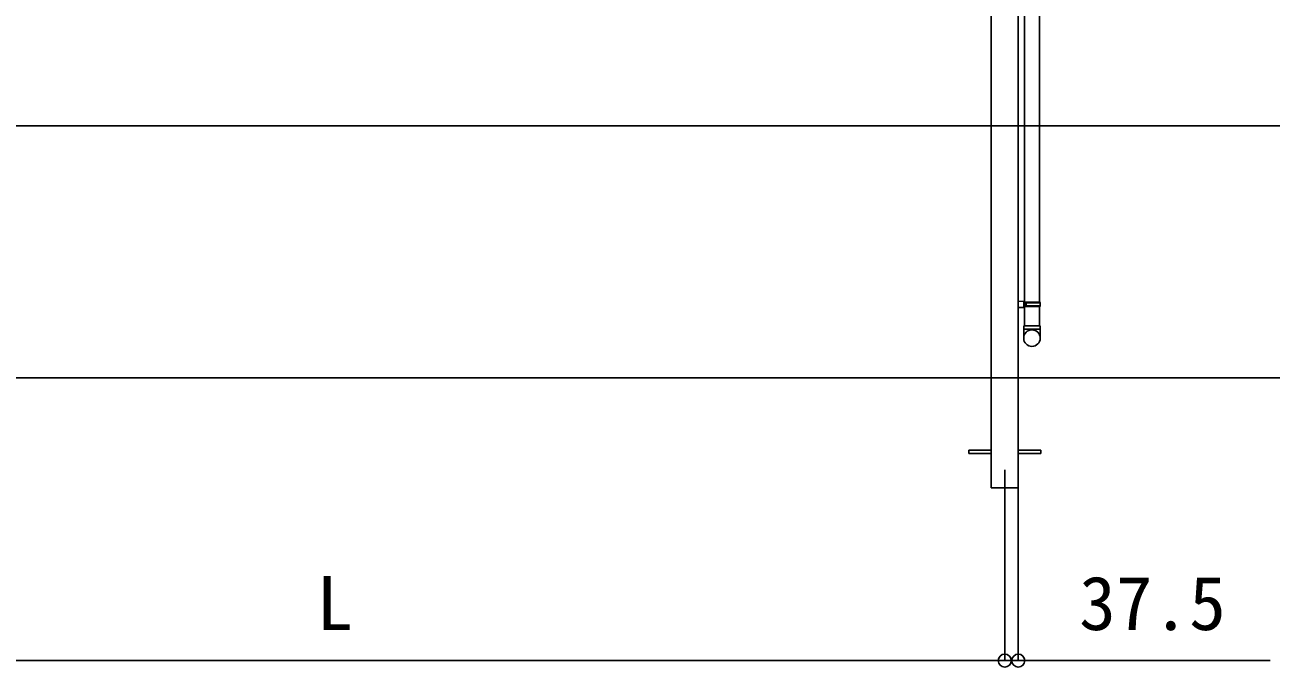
# Model space of a CAD drawing. Units: millimetres, scale not verified. Extents: x -10500 to 10500, y -15600 to 15524.
# Drawn here: x -3882 to -424, y -6364 to -4580 of the extents above; entities that cross this region are included whole.
import ezdxf
from ezdxf.enums import TextEntityAlignment as Align

# ---------------------------------------------------------------- set-up
doc = ezdxf.new("R2010")
doc.units = ezdxf.units.MM
doc.header["$LTSCALE"] = 80
for name, color, linetype in [('0-3_YKK_12', 2, 'Continuous'), ('0-4_YKK_A1', 4, 'Continuous'), ('0-5_YKK_D', 6, 'Continuous')]:
    doc.layers.add(name, color=color, linetype=linetype)
doc.styles.add('ＭＳ ゴシック', font='')
doc.styles.get('ＭＳ ゴシック').set_extended_font_data('MS Gothic')

msp = doc.modelspace()

# ---------------------------------------------------------------- linework, layer by layer
at = {"layer": '0-3_YKK_12'}
msp.add_line((-1163, -5815.5), (-1163, -5915.5), dxfattribs=at)
at = {"layer": '0-4_YKK_A1'}
for p, q in [((-1125.5, -2900.97), (-1125.5, -5560.5)), ((-1108.5, -3112.5), (-1108.5, -5415.5)), ((-1066.5, -4237.5), (-1066.5, -5350.5)), ((9587.81, -4860.5), (-10232.66, -4860.5)), ((-1108.5, -5348), (-1125.5, -5347.5)), ((-1125.5, -5365.5), (-1125.5, -5347.5)), ((-1065.5, -5350.5), (-1110.5, -5350.5)), ((-1108.5, -5348), (-1108.5, -5350)), ((-1108.5, -5350.5), (-1108.5, -5362.5)), ((-1064.5, -5352.5), (-1108.5, -5352.5)), ((-1064.5, -5352.5), (-1065.5, -5350.5)), ((-1064.5, -5360.5), (-1064.5, -5352.5)), ((-1108.5, -5365), (-1125.5, -5365.5)), ((-1065.5, -5362.5), (-1110.5, -5362.5)), ((-1108.5, -5363), (-1110.5, -5363)), ((-1064.5, -5360.5), (-1108.5, -5360.5)), ((-1108.5, -5363), (-1108.5, -5365)), ((-1104.02, -5360.5), (-1103.59, -5362.5)), ((-1066.5, -5362.5), (-1066.5, -5415.5)), ((-1066.5, -5362.5), (-1066.5, -5415.5)), ((-1064.5, -5360.5), (-1065.5, -5362.5)), ((-1110.5, -5415.5), (-1064.5, -5415.5)), ((-1110.5, -5415.5), (-1110.5, -5450.16)), ((-1064.5, -5425.5), (-1110.5, -5425.5)), ((-1066.5, -5415.5), (-1108.5, -5415.5)), ((-1064.5, -5415.5), (-1064.5, -5450.16)), ((9587.81, -5560.5), (-10232.66, -5560.5)), ((-1125.5, -5865.5), (-1125.5, -5560.5)), ((-1200.5, -5761), (-1263, -5761)), ((-1263, -5761), (-1263, -5770)), ((-1200.5, -5770), (-1263, -5770)), ((-1125.5, -5761), (-1063, -5761)), ((-1125.5, -5770), (-1063, -5770)), ((-1063, -5761), (-1063, -5770)), ((-1200.5, -5865.5), (-1125.5, -5865.5))]:
    msp.add_line(p, q, dxfattribs=at)
for points in [[(-1200.5, -5865.5), (-1200.5, -5560.5), (-1200.5, -2892.4)], [(-1108.5, -5350), (-1110.5, -5350), (-1110.5, -5363)], [(-1104.02, -5360.5), (-1104.02, -5352.5), (-1103.59, -5350.5)]]:
    msp.add_lwpolyline(points, dxfattribs=at)
msp.add_circle((-1087.59, -5450.16), 22.91, dxfattribs=at)
at = {"layer": '0-5_YKK_D'}
for p, q in [((-1125.5, -5866.5), (-1125.5, -6346.5)), ((-1163, -5916.5), (-1163, -6346.5)), ((-1163, -5916.5), (-1163, -6346.5)), ((-4803, -6345.5), (-1163, -6345.5)), ((-1163, -6345.5), (-1235, -6345.5)), ((-1163, -6345.5), (-1125.5, -6345.5)), ((-1125.5, -6345.5), (-426.27, -6345.5))]:
    msp.add_line(p, q, dxfattribs=at)
for centre in [(-1163, -6345.5), (-1163, -6345.5), (-1125.5, -6345.5)]:
    msp.add_circle(centre, 18, dxfattribs=at)

# ---------------------------------------------------------------- texts
at = {"layer": '0-5_YKK_D', "style": 'ＭＳ ゴシック'}
for s, p in [('L', (-3072.83, -6305.5)), ('37.5', (-956.57, -6305.5))]:
    msp.add_text(s, height=149.6, dxfattribs=at).set_placement(p, align=Align.BOTTOM_LEFT)

doc.saveas('drawing.dxf')
